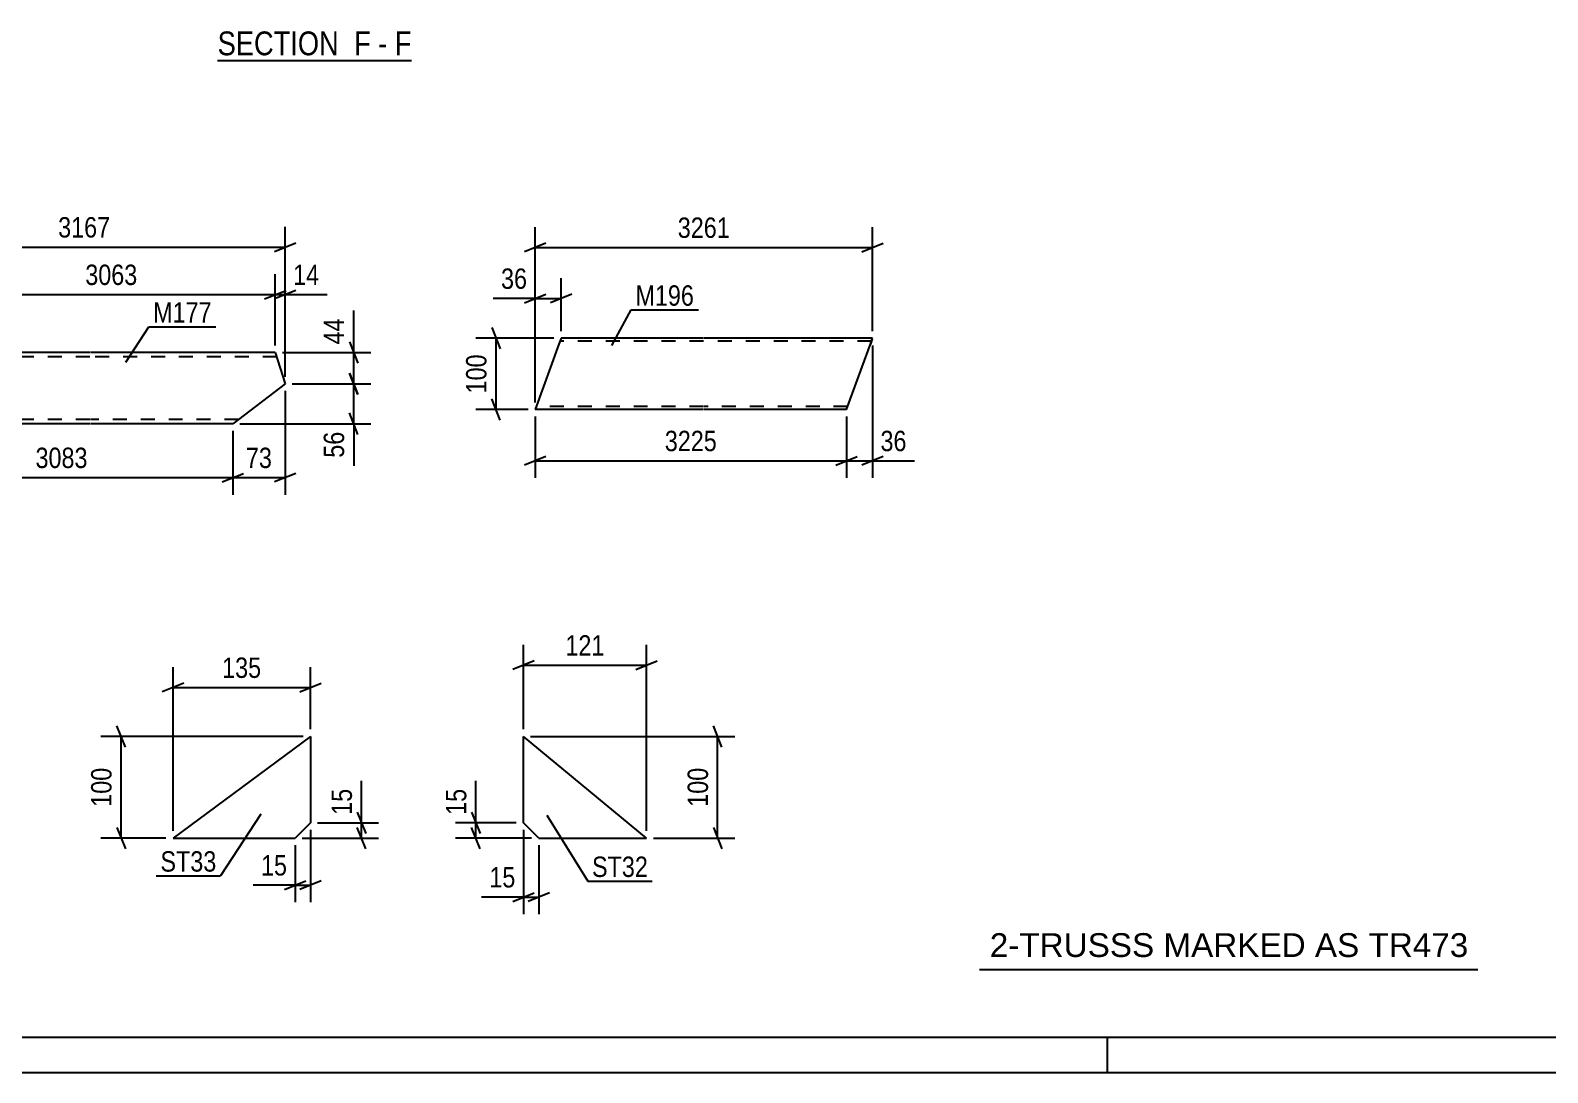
# Model space of a CAD drawing. Header units: millimetres. Extents: x 0 to 841, y 0 to 594.
# Drawn here: x 269.7 to 482.8, y 0 to 146.4 of the extents above; entities that cross this region are included whole.
import ezdxf

# ---------------------------------------------------------------- set-up
doc = ezdxf.new("R2010")
doc.units = ezdxf.units.MM
doc.linetypes.add('DXK_LINE_DOT2', pattern=[3.9198, 1.9599, -1.9599])
doc.styles.add('Arial', font='ARIAL.TTF', dxfattribs={"height": 0.2})
doc.styles.add('Arial Narrow', font='ARIALN.TTF', dxfattribs={"height": 0.2})

# ---------------------------------------------------------------- blocks, each defined once
blk = doc.blocks.new('Unknown-318885092-1133')
at = {"color": 5, "linetype": 'Continuous'}
for p, q in [((5, 5), (836, 5)), ((421, 0), (421, 5)), ((0, 0), (841, 0))]:
    blk.add_line(p, q, dxfattribs=at)
blk = doc.blocks.new('Unknown-318885092-17 - 6027')
at = {"color": 6, "linetype": 'Continuous'}
blk.add_line((296.01, 142.16), (323.23, 142.16), dxfattribs=at)
at = {"color": 0, "linetype": 'Continuous'}
blk.add_wipeout([(314.12, 142.91), (314.12, 146.41), (296.01, 146.41), (296.01, 142.91)], dxfattribs=at)
at = {"color": 7, "linetype": 'Continuous', "style": 'Arial Narrow'}
blk.add_text('SECTION ', height=3.34, dxfattribs=at).set_placement((296.01, 142.91))
at = {"color": 0, "linetype": 'Continuous'}
blk.add_wipeout([(317.51, 142.91), (317.51, 146.41), (315.17, 146.41), (315.17, 142.91)], dxfattribs=at)
at = {"color": 7, "linetype": 'Continuous', "style": 'Arial Narrow'}
blk.add_text('F', height=3.34, dxfattribs=at).set_placement((315.17, 142.91))
at = {"color": 0, "linetype": 'Continuous'}
blk.add_wipeout([(319.84, 142.91), (319.84, 146.41), (318.56, 146.41), (318.56, 142.91)], dxfattribs=at)
at = {"color": 7, "linetype": 'Continuous', "style": 'Arial Narrow'}
blk.add_text('-', height=3.34, dxfattribs=at).set_placement((318.56, 142.91))
at = {"color": 0, "linetype": 'Continuous'}
blk.add_wipeout([(323.23, 142.91), (323.23, 146.41), (320.89, 146.41), (320.89, 142.91)], dxfattribs=at)
at = {"color": 7, "linetype": 'Continuous', "style": 'Arial Narrow'}
blk.add_text('F', height=3.34, dxfattribs=at).set_placement((320.89, 142.91))
blk = doc.blocks.new('Part-318885092-6764 - 6758')
at = {"color": 2, "linetype": 'Continuous'}
for p, q in [((338.95, 35.09), (338.95, 47.23)), ((356.23, 32.95), (338.95, 47.23)), ((341.1, 32.95), (338.95, 35.09)), ((341.1, 32.95), (356.23, 32.95))]:
    blk.add_line(p, q, dxfattribs=at)
blk = doc.blocks.new('Part-318885092-6820 - 6814')
at = {"color": 2, "linetype": 'Continuous'}
for p, q in [((309.03, 47.24), (289.74, 32.95)), ((309.03, 47.24), (309.03, 35.1)), ((309.03, 35.1), (306.88, 32.95)), ((289.74, 32.95), (306.88, 32.95))]:
    blk.add_line(p, q, dxfattribs=at)
blk = doc.blocks.new('Part-318885092-2574 - 2558')
at = {"color": 2, "linetype": 'Continuous'}
for p, q in [((343.94, 102.35), (340.6, 93.15)), ((344.24, 103.15), (343.94, 102.35)), ((364.24, 103.15), (344.24, 103.15)), ((387.98, 103.15), (364.34, 103.15)), ((384.34, 93.15), (387.68, 102.35)), ((387.95, 103.09), (387.68, 102.35)), ((387.95, 103.09), (387.98, 103.15)), ((364.24, 93.15), (340.6, 93.15)), ((384.34, 93.15), (364.34, 93.15))]:
    blk.add_line(p, q, dxfattribs=at)
at = {"color": 7, "linetype": 'DXK_LINE_DOT2'}
for p, q in [((364.24, 102.75), (344.09, 102.75)), ((387.83, 102.75), (364.34, 102.75)), ((387.68, 102.35), (387.89, 102.92)), ((364.24, 93.55), (340.74, 93.55)), ((384.48, 93.55), (364.34, 93.55))]:
    blk.add_line(p, q, dxfattribs=at)
blk = doc.blocks.new('Part-318885092-2285 - 2269')
at = {"color": 2, "linetype": 'Continuous'}
for p, q in [((249.04, 94.3), (258.04, 101.16)), ((278.04, 101.16), (258.04, 101.16)), ((304.11, 101.16), (278.14, 101.16)), ((304.11, 101.16), (305.48, 96.76)), ((305.48, 96.76), (298.14, 91.16)), ((249.92, 91.51), (249.04, 94.3)), ((250, 91.25), (249.92, 91.51)), ((250.02, 91.16), (250, 91.25)), ((278.04, 91.16), (250.02, 91.16)), ((298.14, 91.16), (278.14, 91.16))]:
    blk.add_line(p, q, dxfattribs=at)
at = {"color": 7, "linetype": 'DXK_LINE_DOT2'}
for p, q in [((278.04, 100.56), (257.25, 100.56)), ((304.3, 100.56), (278.14, 100.56)), ((249.82, 91.8), (249.79, 91.9)), ((278.04, 91.76), (249.84, 91.76)), ((298.93, 91.76), (278.14, 91.76))]:
    blk.add_line(p, q, dxfattribs=at)
blk = doc.blocks.new('StraightDimension-318885092-6766 - 6758')
at = {"color": 7, "linetype": 'Continuous'}
for p, q in [((339.95, 47.23), (368.63, 47.23)), ((366.83, 45.73), (365.63, 48.73)), ((366.23, 32.95), (366.23, 47.23)), ((365.63, 34.45), (366.83, 31.45)), ((357.23, 32.95), (368.63, 32.95))]:
    blk.add_line(p, q, dxfattribs=at)
at = {"color": 0}
blk.add_wipeout([(365.48, 43.43), (361.28, 43.43), (361.28, 36.75), (365.48, 36.75)], dxfattribs=at)
at = {"color": 3, "style": 'Arial Narrow'}
blk.add_text('100', height=2.863, rotation=90.0002, dxfattribs=at).set_placement((364.88, 37.35))
blk = doc.blocks.new('StraightDimension-318885092-6778 - 6758')
at = {"color": 7, "linetype": 'Continuous'}
for p, q in [((331.68, 36.59), (332.88, 33.59)), ((337.95, 35.09), (329.43, 35.09)), ((332.88, 31.45), (331.68, 34.45)), ((332.28, 32.95), (332.28, 35.09)), ((340.1, 32.95), (329.43, 32.95))]:
    blk.add_line(p, q, dxfattribs=at)
at = {"color": 0}
blk.add_wipeout([(331.53, 40.47), (327.33, 40.47), (327.33, 35.61), (331.53, 35.61)], dxfattribs=at)
at = {"color": 7, "linetype": 'Continuous'}
blk.add_line((332.28, 35.09), (332.28, 40.99), dxfattribs=at)
blk.add_line((332.28, 35.09), (332.28, 40.99), dxfattribs=at)
at = {"color": 3, "style": 'Arial Narrow'}
blk.add_text('15', height=2.863, rotation=90.0002, dxfattribs=at).set_placement((330.93, 36.21))
blk = doc.blocks.new('StraightDimension-318885092-6789 - 6758')
at = {"color": 7, "linetype": 'Continuous'}
for p, q in [((338.95, 48.23), (338.95, 60.08)), ((356.23, 33.95), (356.23, 60.08)), ((340.45, 57.83), (337.45, 56.63)), ((354.73, 56.63), (357.73, 57.83)), ((338.95, 57.23), (356.23, 57.23))]:
    blk.add_line(p, q, dxfattribs=at)
at = {"color": 0}
blk.add_wipeout([(350.93, 57.98), (350.93, 62.18), (344.25, 62.18), (344.25, 57.98)], dxfattribs=at)
at = {"color": 3, "style": 'Arial Narrow'}
blk.add_text('121', height=2.863, dxfattribs=at).set_placement((344.85, 58.58))
blk = doc.blocks.new('StraightDimension-318885092-6799 - 6758')
at = {"color": 7, "linetype": 'Continuous'}
for p, q in [((338.95, 34.09), (338.95, 22.26)), ((341.1, 31.95), (341.1, 22.26)), ((337.45, 24.06), (340.45, 25.26)), ((338.95, 24.66), (341.1, 24.66)), ((342.6, 25.26), (339.6, 24.06))]:
    blk.add_line(p, q, dxfattribs=at)
at = {"color": 0}
blk.add_wipeout([(338.43, 25.41), (338.43, 29.61), (333.57, 29.61), (333.57, 25.41)], dxfattribs=at)
at = {"color": 7, "linetype": 'Continuous'}
blk.add_line((338.95, 24.66), (333.05, 24.66), dxfattribs=at)
blk.add_line((338.95, 24.66), (333.05, 24.66), dxfattribs=at)
at = {"color": 3, "style": 'Arial Narrow'}
blk.add_text('15', height=2.863, dxfattribs=at).set_placement((334.17, 26.01))
blk = doc.blocks.new('StraightDimension-318885092-6822 - 6814')
at = {"color": 7, "linetype": 'Continuous'}
for p, q in [((309.03, 34.1), (309.03, 23.94)), ((306.88, 31.95), (306.88, 23.94)), ((305.38, 25.74), (308.38, 26.94)), ((306.88, 26.34), (309.03, 26.34)), ((310.53, 26.94), (307.53, 25.74))]:
    blk.add_line(p, q, dxfattribs=at)
at = {"color": 0}
blk.add_wipeout([(306.36, 27.09), (306.36, 31.29), (301.5, 31.29), (301.5, 27.09)], dxfattribs=at)
at = {"color": 7, "linetype": 'Continuous'}
blk.add_line((306.88, 26.34), (300.98, 26.34), dxfattribs=at)
blk.add_line((306.88, 26.34), (300.98, 26.34), dxfattribs=at)
at = {"color": 3, "style": 'Arial Narrow'}
blk.add_text('15', height=2.863, dxfattribs=at).set_placement((302.1, 27.69))
blk = doc.blocks.new('StraightDimension-318885092-6861 - 6814')
at = {"color": 7, "linetype": 'Continuous'}
for p, q in [((315.62, 36.6), (316.82, 33.6)), ((310.03, 35.1), (318.62, 35.1)), ((316.82, 31.45), (315.62, 34.45)), ((316.22, 32.95), (316.22, 35.1)), ((307.88, 32.95), (318.62, 32.95))]:
    blk.add_line(p, q, dxfattribs=at)
at = {"color": 0}
blk.add_wipeout([(315.47, 40.48), (311.27, 40.48), (311.27, 35.62), (315.47, 35.62)], dxfattribs=at)
at = {"color": 7, "linetype": 'Continuous'}
blk.add_line((316.22, 35.1), (316.22, 41), dxfattribs=at)
blk.add_line((316.22, 35.1), (316.22, 41), dxfattribs=at)
at = {"color": 3, "style": 'Arial Narrow'}
blk.add_text('15', height=2.863, rotation=90.0002, dxfattribs=at).set_placement((314.87, 36.22))
blk = doc.blocks.new('StraightDimension-318885092-6837 - 6814')
at = {"color": 7, "linetype": 'Continuous'}
for p, q in [((289.74, 33.95), (289.74, 56.95)), ((309.03, 48.24), (309.03, 56.95)), ((291.24, 54.7), (288.24, 53.5)), ((289.74, 54.1), (309.03, 54.1)), ((307.53, 53.5), (310.53, 54.7))]:
    blk.add_line(p, q, dxfattribs=at)
at = {"color": 0}
blk.add_wipeout([(302.73, 54.85), (302.73, 59.05), (296.04, 59.05), (296.04, 54.85)], dxfattribs=at)
at = {"color": 3, "style": 'Arial Narrow'}
blk.add_text('135', height=2.863, dxfattribs=at).set_placement((296.64, 55.45))
blk = doc.blocks.new('StraightDimension-318885092-6849 - 6814')
at = {"color": 7, "linetype": 'Continuous'}
for p, q in [((308.03, 47.24), (279.6, 47.24)), ((283.05, 45.74), (281.85, 48.74)), ((282.45, 32.95), (282.45, 47.24)), ((281.85, 34.45), (283.05, 31.45)), ((288.74, 32.95), (279.6, 32.95))]:
    blk.add_line(p, q, dxfattribs=at)
at = {"color": 0}
blk.add_wipeout([(281.7, 43.44), (277.5, 43.44), (277.5, 36.75), (281.7, 36.75)], dxfattribs=at)
at = {"color": 3, "style": 'Arial Narrow'}
blk.add_text('100', height=2.863, rotation=90.0002, dxfattribs=at).set_placement((281.1, 37.35))
blk = doc.blocks.new('StraightDimension-318885092-2626 - 2558')
at = {"color": 7, "linetype": 'Continuous'}
for p, q in [((334.51, 104.65), (335.71, 101.65)), ((343.24, 103.15), (332.26, 103.15)), ((335.11, 93.15), (335.11, 103.15)), ((335.71, 91.65), (334.51, 94.65)), ((339.6, 93.15), (332.26, 93.15))]:
    blk.add_line(p, q, dxfattribs=at)
at = {"color": 0}
blk.add_wipeout([(334.36, 101.49), (330.16, 101.49), (330.16, 94.81), (334.36, 94.81)], dxfattribs=at)
at = {"color": 3, "style": 'Arial Narrow'}
blk.add_text('100', height=2.863, rotation=90.0002, dxfattribs=at).set_placement((333.76, 95.41))
blk = doc.blocks.new('StraightDimension-318885092-2577 - 2558')
at = {"color": 7, "linetype": 'Continuous'}
for p, q in [((340.6, 94.15), (340.6, 118.76)), ((387.98, 104.15), (387.98, 118.76)), ((342.1, 116.51), (339.1, 115.31)), ((340.6, 115.91), (387.98, 115.91)), ((386.48, 115.31), (389.48, 116.51))]:
    blk.add_line(p, q, dxfattribs=at)
at = {"color": 0}
blk.add_wipeout([(368.54, 116.66), (368.54, 120.86), (360.03, 120.86), (360.03, 116.66)], dxfattribs=at)
at = {"color": 3, "style": 'Arial Narrow'}
blk.add_text('3261', height=2.863, dxfattribs=at).set_placement((360.63, 117.26))
blk = doc.blocks.new('StraightDimension-318885092-2588 - 2558')
at = {"color": 7, "linetype": 'Continuous'}
for p, q in [((340.6, 92.15), (340.6, 83.55)), ((384.34, 92.15), (384.34, 83.55)), ((342.1, 86.55), (339.1, 85.35)), ((340.6, 85.95), (384.34, 85.95)), ((382.84, 85.35), (385.84, 86.55))]:
    blk.add_line(p, q, dxfattribs=at)
at = {"color": 0}
blk.add_wipeout([(366.72, 86.7), (366.72, 90.9), (358.21, 90.9), (358.21, 86.7)], dxfattribs=at)
at = {"color": 3, "style": 'Arial Narrow'}
blk.add_text('3225', height=2.863, dxfattribs=at).set_placement((358.81, 87.3))
blk = doc.blocks.new('StraightDimension-318885092-2600 - 2558')
at = {"color": 7, "linetype": 'Continuous'}
for p, q in [((387.98, 102.15), (387.98, 83.55)), ((384.34, 92.15), (384.34, 83.55)), ((382.84, 85.35), (385.84, 86.55)), ((384.34, 85.95), (387.98, 85.95)), ((389.48, 86.55), (386.48, 85.35))]:
    blk.add_line(p, q, dxfattribs=at)
at = {"color": 0}
blk.add_wipeout([(393.36, 86.7), (393.36, 90.9), (388.5, 90.9), (388.5, 86.7)], dxfattribs=at)
at = {"color": 7, "linetype": 'Continuous'}
blk.add_line((387.98, 85.95), (393.88, 85.95), dxfattribs=at)
blk.add_line((387.98, 85.95), (393.88, 85.95), dxfattribs=at)
at = {"color": 3, "style": 'Arial Narrow'}
blk.add_text('36', height=2.863, dxfattribs=at).set_placement((389.1, 87.3))
blk = doc.blocks.new('StraightDimension-318885092-2613 - 2558')
at = {"color": 7, "linetype": 'Continuous'}
for p, q in [((340.6, 94.15), (340.6, 111.6)), ((344.24, 104.15), (344.24, 111.6)), ((339.1, 108.15), (342.1, 109.35)), ((340.6, 108.75), (344.24, 108.75)), ((345.74, 109.35), (342.74, 108.15))]:
    blk.add_line(p, q, dxfattribs=at)
at = {"color": 0}
blk.add_wipeout([(340.07, 109.5), (340.07, 113.7), (335.21, 113.7), (335.21, 109.5)], dxfattribs=at)
at = {"color": 7, "linetype": 'Continuous'}
blk.add_line((340.6, 108.75), (334.69, 108.75), dxfattribs=at)
blk.add_line((340.6, 108.75), (334.69, 108.75), dxfattribs=at)
at = {"color": 3, "style": 'Arial Narrow'}
blk.add_text('36', height=2.863, dxfattribs=at).set_placement((335.81, 110.1))
blk = doc.blocks.new('StraightDimension-318885092-10281 - 2269')
at = {"color": 7, "linetype": 'Continuous'}
for p, q in [((304.11, 102.16), (304.11, 112.14)), ((305.48, 97.76), (305.48, 112.14)), ((302.61, 108.69), (305.61, 109.89)), ((306.98, 109.89), (303.98, 108.69)), ((304.11, 109.29), (305.48, 109.29))]:
    blk.add_line(p, q, dxfattribs=at)
at = {"color": 0}
blk.add_wipeout([(310.86, 110.04), (310.86, 114.24), (306.01, 114.24), (306.01, 110.04)], dxfattribs=at)
at = {"color": 7, "linetype": 'Continuous'}
blk.add_line((305.48, 109.29), (311.39, 109.29), dxfattribs=at)
blk.add_line((305.48, 109.29), (311.39, 109.29), dxfattribs=at)
at = {"color": 3, "style": 'Arial Narrow'}
blk.add_text('14', height=2.863, dxfattribs=at).set_placement((306.61, 110.64))
blk = doc.blocks.new('StraightDimension-318885092-10232 - 2269')
at = {"color": 7, "linetype": 'Continuous'}
for p, q in [((314.52, 102.66), (315.72, 99.66)), ((305.11, 101.16), (317.52, 101.16)), ((315.12, 96.76), (315.12, 101.16)), ((315.72, 95.26), (314.52, 98.26)), ((306.48, 96.76), (317.52, 96.76))]:
    blk.add_line(p, q, dxfattribs=at)
at = {"color": 0}
blk.add_wipeout([(314.37, 106.54), (310.17, 106.54), (310.17, 101.68), (314.37, 101.68)], dxfattribs=at)
at = {"color": 7, "linetype": 'Continuous'}
blk.add_line((315.12, 101.16), (315.12, 107.07), dxfattribs=at)
blk.add_line((315.12, 101.16), (315.12, 107.07), dxfattribs=at)
at = {"color": 3, "style": 'Arial Narrow'}
blk.add_text('44', height=2.863, rotation=90.0002, dxfattribs=at).set_placement((313.77, 102.28))
blk = doc.blocks.new('StraightDimension-318885092-10233 - 2269')
at = {"color": 7, "linetype": 'Continuous'}
for p, q in [((314.52, 98.26), (315.72, 95.26)), ((306.48, 96.76), (317.52, 96.76)), ((315.12, 91.16), (315.12, 96.76)), ((315.72, 89.66), (314.52, 92.66)), ((299.14, 91.16), (317.52, 91.16))]:
    blk.add_line(p, q, dxfattribs=at)
at = {"color": 0}
blk.add_wipeout([(314.37, 90.63), (310.17, 90.63), (310.17, 85.78), (314.37, 85.78)], dxfattribs=at)
at = {"color": 7, "linetype": 'Continuous'}
blk.add_line((315.12, 91.16), (315.12, 85.25), dxfattribs=at)
blk.add_line((315.12, 91.16), (315.12, 85.25), dxfattribs=at)
at = {"color": 3, "style": 'Arial Narrow'}
blk.add_text('56', height=2.863, rotation=90.0002, dxfattribs=at).set_placement((313.77, 86.38))
blk = doc.blocks.new('StraightDimension-318885092-10282 - 2269')
at = {"color": 7, "linetype": 'Continuous'}
for p, q in [((258.04, 102.16), (258.04, 112.14)), ((304.11, 102.16), (304.11, 112.14)), ((259.54, 109.89), (256.54, 108.69)), ((258.04, 109.29), (304.11, 109.29)), ((302.61, 108.69), (305.61, 109.89))]:
    blk.add_line(p, q, dxfattribs=at)
at = {"color": 0}
blk.add_wipeout([(285.33, 110.04), (285.33, 114.24), (276.82, 114.24), (276.82, 110.04)], dxfattribs=at)
at = {"color": 3, "style": 'Arial Narrow'}
blk.add_text('3063', height=2.863, dxfattribs=at).set_placement((277.42, 110.64))
blk = doc.blocks.new('StraightDimension-318885092-10340 - 2269')
at = {"color": 7, "linetype": 'Continuous'}
for p, q in [((249.04, 95.3), (249.04, 118.81)), ((305.48, 97.76), (305.48, 118.81)), ((250.54, 116.56), (247.54, 115.36)), ((249.04, 115.96), (305.48, 115.96)), ((303.98, 115.36), (306.98, 116.56))]:
    blk.add_line(p, q, dxfattribs=at)
at = {"color": 0}
blk.add_wipeout([(281.52, 116.71), (281.52, 120.91), (273.01, 120.91), (273.01, 116.71)], dxfattribs=at)
at = {"color": 3, "style": 'Arial Narrow'}
blk.add_text('3167', height=2.863, dxfattribs=at).set_placement((273.61, 117.31))
blk = doc.blocks.new('StraightDimension-318885092-10351 - 2269')
at = {"color": 7, "linetype": 'Continuous'}
for p, q in [((305.48, 95.76), (305.48, 81.18)), ((298.14, 90.16), (298.14, 81.18)), ((296.64, 82.98), (299.64, 84.18)), ((298.14, 83.58), (305.48, 83.58)), ((306.98, 84.18), (303.98, 82.98))]:
    blk.add_line(p, q, dxfattribs=at)
at = {"color": 0}
blk.add_wipeout([(304.24, 84.33), (304.24, 88.53), (299.38, 88.53), (299.38, 84.33)], dxfattribs=at)
at = {"color": 3, "style": 'Arial Narrow'}
blk.add_text('73', height=2.863, dxfattribs=at).set_placement((299.98, 84.93))
blk = doc.blocks.new('StraightDimension-318885092-10352 - 2269')
at = {"color": 7, "linetype": 'Continuous'}
for p, q in [((250.02, 90.16), (250.02, 81.18)), ((298.14, 90.16), (298.14, 81.18)), ((251.52, 84.18), (248.52, 82.98)), ((250.02, 83.58), (298.14, 83.58)), ((296.64, 82.98), (299.64, 84.18))]:
    blk.add_line(p, q, dxfattribs=at)
at = {"color": 0}
blk.add_wipeout([(278.34, 84.33), (278.34, 88.53), (269.83, 88.53), (269.83, 84.33)], dxfattribs=at)
at = {"color": 3, "style": 'Arial Narrow'}
blk.add_text('3083', height=2.863, dxfattribs=at).set_placement((270.43, 84.93))
blk = doc.blocks.new('Unknown-318885092-10649')
at = {"color": 7, "linetype": 'Continuous'}
blk.add_line((403, 14.5), (473, 14.5), dxfattribs=at)
at = {"color": 7, "style": 'Arial'}
blk.add_text('2-TRUSSS MARKED AS TR473', height=3.3428, dxfattribs=at).set_placement((404.45, 16.25))
blk = doc.blocks.new('Mark-318885092-6760 - 6758')
at = {"color": 0}
blk.add_wipeout([(356.45, 27.49), (356.45, 30.49), (348.59, 30.49), (348.59, 27.49)], dxfattribs=at)
blk.add_wipeout([(356.45, 27.49), (356.45, 30.49), (348.59, 30.49), (348.59, 27.49)], dxfattribs=at)
at = {"color": 30, "linetype": 'Continuous'}
for p, q in [((342.23, 36.17), (347.99, 26.89)), ((347.99, 26.89), (357.05, 26.89))]:
    blk.add_line(p, q, dxfattribs=at)
at = {"color": 3, "style": 'Arial Narrow'}
blk.add_text('ST32', height=2.863, dxfattribs=at).set_placement((348.59, 27.49))
blk = doc.blocks.new('Mark-318885092-6816 - 6814')
at = {"color": 0}
blk.add_wipeout([(295.83, 28.24), (295.83, 31.24), (287.98, 31.24), (287.98, 28.24)], dxfattribs=at)
blk.add_wipeout([(295.83, 28.24), (295.83, 31.24), (287.98, 31.24), (287.98, 28.24)], dxfattribs=at)
at = {"color": 30, "linetype": 'Continuous'}
for p in [(302.06, 36.3), (287.38, 27.64)]:
    blk.add_line(p, (296.43, 27.64), dxfattribs=at)
at = {"color": 3, "style": 'Arial Narrow'}
blk.add_text('ST33', height=2.863, dxfattribs=at).set_placement((287.98, 28.24))
blk = doc.blocks.new('Mark-318885092-2570 - 2558')
at = {"color": 0}
blk.add_wipeout([(362.92, 107.73), (362.92, 110.73), (354.69, 110.73), (354.69, 107.73)], dxfattribs=at)
blk.add_wipeout([(362.92, 107.73), (362.92, 110.73), (354.69, 110.73), (354.69, 107.73)], dxfattribs=at)
at = {"color": 30, "linetype": 'Continuous'}
for p, q in [((351.36, 102.14), (354.09, 107.13)), ((354.09, 107.13), (363.52, 107.13))]:
    blk.add_line(p, q, dxfattribs=at)
at = {"color": 3, "style": 'Arial Narrow'}
blk.add_text('M196', height=2.863, dxfattribs=at).set_placement((354.69, 107.73))
blk = doc.blocks.new('Mark-318885092-2281 - 2269')
at = {"color": 0}
blk.add_wipeout([(295.17, 105.35), (295.17, 108.35), (286.95, 108.35), (286.95, 105.35)], dxfattribs=at)
blk.add_wipeout([(295.17, 105.35), (295.17, 108.35), (286.95, 108.35), (286.95, 105.35)], dxfattribs=at)
at = {"color": 30, "linetype": 'Continuous'}
for p, q in [((283.12, 99.82), (286.35, 104.75)), ((286.35, 104.75), (295.77, 104.75))]:
    blk.add_line(p, q, dxfattribs=at)
at = {"color": 3, "style": 'Arial Narrow'}
blk.add_text('M177', height=2.863, dxfattribs=at).set_placement((286.95, 105.35))

msp = doc.modelspace()

# ---------------------------------------------------------------- block references
for name in ['Unknown-318885092-1133', 'Part-318885092-2574 - 2558', 'Part-318885092-2285 - 2269', 'Part-318885092-6820 - 6814', 'Part-318885092-6764 - 6758', 'Unknown-318885092-10649']:
    msp.add_blockref(name, (0, 0))

# ---------------------------------------------------------------- next in the draw order: block references
for name in ['Unknown-318885092-17 - 6027', 'StraightDimension-318885092-10281 - 2269', 'StraightDimension-318885092-2626 - 2558', 'StraightDimension-318885092-6766 - 6758', 'StraightDimension-318885092-6822 - 6814']:
    msp.add_blockref(name, (0, 0))

# ---------------------------------------------------------------- next in the draw order: block references
for name in ['StraightDimension-318885092-2577 - 2558', 'StraightDimension-318885092-10232 - 2269', 'StraightDimension-318885092-2588 - 2558', 'StraightDimension-318885092-6861 - 6814', 'StraightDimension-318885092-6778 - 6758']:
    msp.add_blockref(name, (0, 0))

# ---------------------------------------------------------------- next in the draw order: block references
for name in ['StraightDimension-318885092-10282 - 2269', 'StraightDimension-318885092-2613 - 2558', 'Mark-318885092-2570 - 2558', 'StraightDimension-318885092-2600 - 2558', 'StraightDimension-318885092-10233 - 2269', 'StraightDimension-318885092-6789 - 6758', 'StraightDimension-318885092-6837 - 6814']:
    msp.add_blockref(name, (0, 0))

# ---------------------------------------------------------------- next in the draw order: block references
for name in ['StraightDimension-318885092-10340 - 2269', 'StraightDimension-318885092-6849 - 6814', 'StraightDimension-318885092-6799 - 6758']:
    msp.add_blockref(name, (0, 0))

# ---------------------------------------------------------------- next in the draw order: block references
for name in ['Mark-318885092-2281 - 2269', 'StraightDimension-318885092-10351 - 2269', 'Mark-318885092-6816 - 6814', 'Mark-318885092-6760 - 6758']:
    msp.add_blockref(name, (0, 0))

# ---------------------------------------------------------------- next in the draw order: block references
msp.add_blockref('StraightDimension-318885092-10352 - 2269', (0, 0))

doc.saveas('drawing.dxf')
